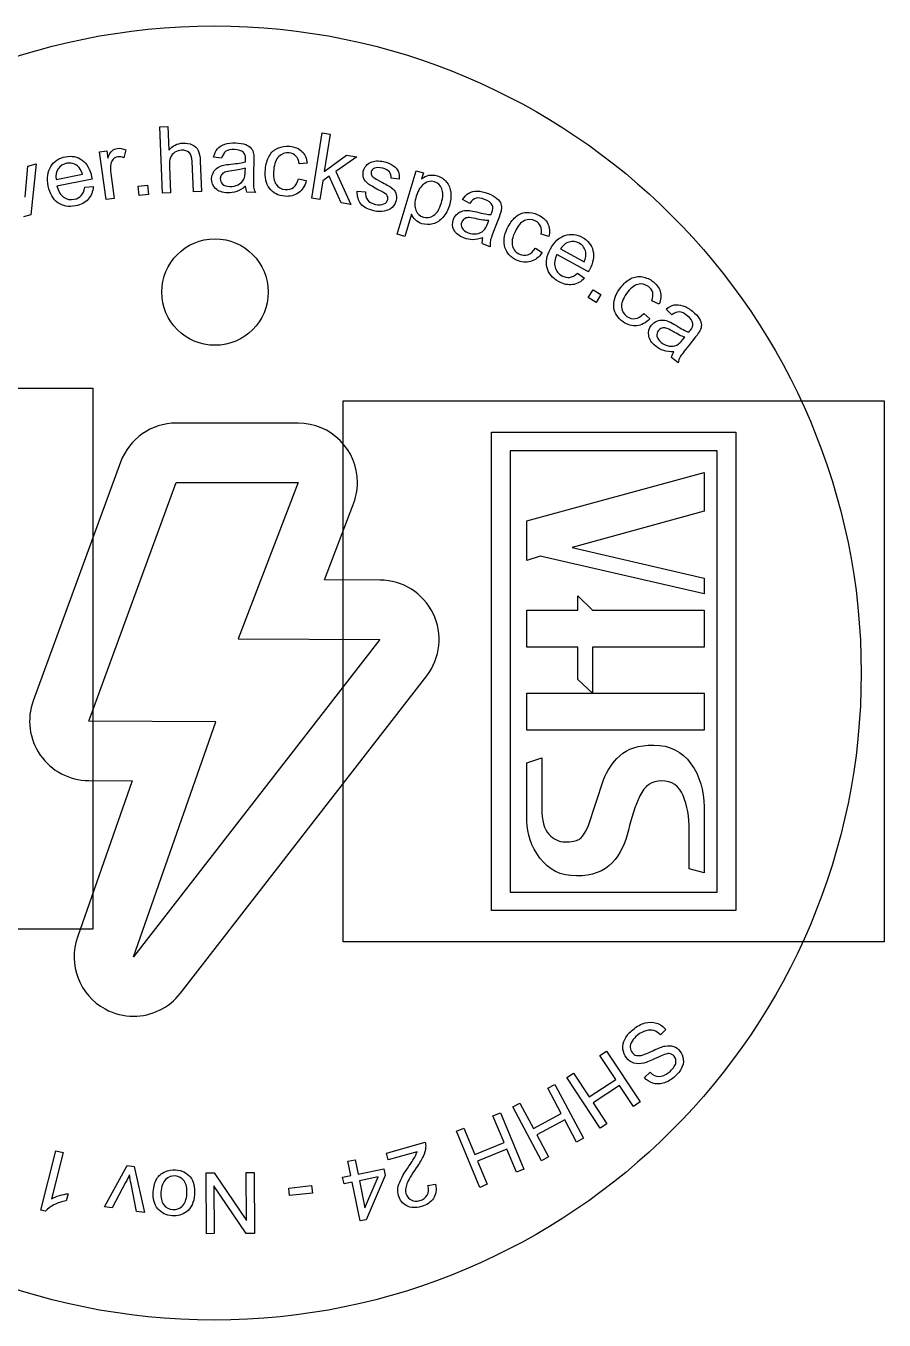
# Model space of a CAD drawing. Extents: x 62.8 to 159.4, y 92.9 to 134.4.
# Drawn here: x 77.38 to 103.87, y 94.49 to 134.44 of the extents above; entities that cross this region are included whole.
import ezdxf

# ---------------------------------------------------------------- set-up
doc = ezdxf.new("R2010")
doc.units = 0
doc.layers.add('Layer_1', color=7, linetype='CONTINUOUS')

msp = doc.modelspace()

# ---------------------------------------------------------------- linework, layer by layer
at = {"layer": 'Layer_1', "color": 7}
for points in [[(81.59533, 129.276991), (81.508623, 131.321904), (81.759704, 131.332569), (81.790814, 130.598855)], [(86.200407, 129.121007), (86.527906, 131.141389), (86.775974, 131.101177), (86.589215, 129.949035), (87.272818, 130.449235), (87.593928, 130.397181), (86.946378, 129.944888), (87.413186, 128.924418), (87.107235, 128.974013), (86.744806, 129.800763), (86.542525, 129.661001), (86.448475, 129.080795), (86.200407, 129.121007)], [(79.855555, 129.080406), (79.655601, 130.54957), (79.87971, 130.580069), (79.910022, 130.357341)], [(80.460218, 130.611169), (80.405891, 130.368471)], [(82.762108, 130.266934), (82.801913, 129.328169), (82.550832, 129.317505), (82.511027, 130.256269)], [(83.419364, 130.351001), (83.174693, 130.391481)], [(84.413824, 130.252889), (84.404299, 129.917949)], [(77.358003, 129.153799), (77.442123, 130.112954), (77.69161, 130.179799), (77.533222, 128.602355), (77.306651, 128.541648)], [(78.309456, 129.699017), (79.121995, 129.85784)], [(79.999863, 129.883472), (80.104547, 129.114306), (79.855555, 129.080406)], [(81.812049, 130.098072), (81.846411, 129.287638), (81.59533, 129.276991)], [(84.151172, 129.955872), (84.153791, 130.047978)], [(86.062914, 130.19848), (85.816099, 130.184412)], [(88.834855, 128.00676), (89.430164, 129.969402), (89.649274, 129.902943), (89.593351, 129.718568)], [(78.309456, 129.699017), (78.309456, 129.699017)], [(79.420603, 129.705673), (78.335391, 129.493553)], [(79.19719, 129.458577), (79.197191, 129.45857)], [(79.197191, 129.45857), (79.458212, 129.476876)], [(80.876582, 129.207398), (80.849202, 129.492296), (81.134099, 129.519669), (81.161479, 129.234771), (80.876582, 129.207398)], [(84.158765, 129.48637), (84.158773, 129.486359)], [(85.792209, 129.718241), (85.792209, 129.718227)], [(85.792209, 129.718227), (86.035106, 129.662557)], [(88.902333, 129.712124), (88.655344, 129.73446)], [(84.466177, 129.294651), (84.203808, 129.30212)], [(87.609445, 129.334394), (87.609446, 129.334266)], [(87.609446, 129.334266), (87.860406, 129.316758)], [(89.430323, 129.185896), (89.430321, 129.185896)], [(91.077591, 128.960072), (90.86026, 129.079527)], [(89.284856, 128.624462), (89.075342, 127.933729), (88.834855, 128.00676)], [(91.6366, 128.344288), (91.669666, 128.430284)], [(91.982993, 128.537191), (91.86275, 128.224434)], [(91.487806, 127.898915), (91.487807, 127.898901)], [(93.520674, 127.936035), (93.283271, 128.004996)], [(91.714079, 127.615973), (91.469086, 127.710163)], [(93.105415, 127.573413), (93.105416, 127.573427)], [(93.105416, 127.573427), (93.315884, 127.440001)], [(93.88433, 127.558618), (94.609164, 127.158546)], [(93.88433, 127.558618), (93.88433, 127.558618)], [(94.740333, 126.850131), (93.772259, 127.384463)], [(94.410393, 126.804201), (94.622226, 126.6506)], [(94.410394, 126.804201), (94.410393, 126.804201)], [(94.734479, 126.051601), (94.886102, 126.294349), (95.128851, 126.142727), (94.977228, 125.89998), (94.734479, 126.051601)], [(84.860079, 126.221263), (84.860079, 126.221263)], [(96.921785, 125.846231), (96.699766, 125.954965)], [(96.450387, 125.560381), (96.634793, 125.392774)], [(96.450388, 125.560381), (96.450387, 125.560381)], [(97.31497, 125.51465), (97.144355, 125.694627)], [(97.659835, 124.757735), (97.717529, 124.829704)], [(98.048528, 124.836068), (97.838729, 124.574802)], [(97.382445, 124.378964), (97.382445, 124.37897)], [(97.511778, 124.040543), (97.30712, 124.204885)], [(62.751809, 106.556734), (62.751809, 123.252799), (79.447874, 123.252799), (79.447874, 106.556734), (62.751809, 106.556734), (62.751809, 106.556734)], [(103.870175, 122.859705), (103.870175, 106.16364), (87.17411, 106.16364), (87.17411, 122.859705), (103.870175, 122.859705), (103.870175, 122.859705)], [(85.782521, 122.175678), (85.781618, 122.175678), (82.021975, 122.175678)], [(99.291135, 121.896517), (99.291135, 107.126828), (91.75315, 107.126828), (91.75315, 121.896517), (99.291135, 121.896517), (99.291135, 121.896517)], [(92.327079, 121.322589), (92.327079, 107.700756), (98.71712, 107.700756), (98.71712, 121.322589), (92.327079, 121.322589), (92.327079, 121.322589)], [(80.300381, 120.972418), (77.605587, 113.60758)], [(80.702064, 105.702178), (83.241719, 112.958629), (79.327172, 112.977634), (82.021961, 120.342475), (85.781604, 120.342475), (83.929166, 115.517531), (88.30224, 115.498512), (80.702064, 105.702175), (80.702064, 105.702178)], [(98.315387, 116.903185), (93.252674, 118.070184), (92.843666, 117.936273), (92.843666, 119.1607), (98.315387, 120.653035), (98.316254, 119.463255), (94.24332, 118.332635), (98.313915, 117.394307), (98.315387, 116.903185), (98.315387, 116.903185)], [(88.310261, 117.331474), (86.592103, 117.339035), (87.472034, 119.63121)], [(94.871644, 113.842378), (94.412571, 114.262993), (94.412571, 115.257883), (92.843666, 115.257883), (92.843666, 116.40574), (94.412571, 116.40574), (94.412571, 116.840647), (94.871644, 116.40574), (98.315387, 116.40574), (98.315387, 115.257883), (94.871644, 115.257883), (94.871644, 113.842378), (94.871644, 113.842378)], [(89.950049, 116.300998), (89.950049, 116.300992)], [(82.150523, 104.578431), (89.75069, 114.374546)], [(98.315387, 113.842032), (98.315387, 112.694175), (92.843666, 112.694175), (92.843666, 113.842032), (98.315387, 113.842032), (98.315387, 113.842032)], [(92.843666, 109.891402), (92.843666, 111.684993), (93.302826, 111.847921), (93.302826, 110.297033)], [(79.318016, 111.14446), (80.661973, 111.138042), (78.971772, 106.307815)], [(94.735048, 109.729341), (95.212485, 111.165721)], [(98.315387, 110.334711), (98.315387, 108.293914), (97.856227, 108.420029), (97.856227, 109.60617)], [(97.133766, 103.455045), (96.963132, 103.29282)], [(97.133766, 103.454933), (97.133766, 103.455045)], [(95.304076, 102.788642), (96.33895, 101.22035), (96.131413, 101.083403), (95.706452, 101.727407), (94.891281, 101.1895), (95.316245, 100.545496), (95.108707, 100.408546), (94.073833, 101.976838), (94.28137, 102.113785), (94.769157, 101.374571), (95.584328, 101.912479), (95.096538, 102.651695), (95.304076, 102.788642)], [(96.473129, 101.974635), (96.648369, 102.137252)], [(93.709628, 101.759989), (94.593547, 100.101922), (94.374131, 99.984951), (94.011157, 100.665822), (93.149325, 100.206376), (93.512299, 99.525505), (93.292882, 99.408534), (92.40896, 101.066601), (92.628376, 101.183572), (93.045014, 100.402041), (93.906846, 100.861487), (93.490212, 101.643018), (93.709628, 101.759989)], [(92.026046, 100.884782), (92.750641, 99.151156), (92.521224, 99.055267), (92.223675, 99.767167), (91.322568, 99.390535), (91.620117, 98.678635), (91.3907, 98.582749), (90.666105, 100.316376), (90.895522, 100.412265), (91.237059, 99.595116), (92.13817, 99.971748), (91.796629, 100.788894), (92.026046, 100.884782)], [(88.566009, 99.431937), (88.505496, 99.645253), (89.700309, 99.984208)], [(77.98467, 97.848759), (77.840511, 97.885136), (78.302083, 99.714454)], [(78.302083, 99.714454), (78.525778, 99.658012), (78.166115, 98.232586)], [(89.452546, 99.683422), (88.566009, 99.431937)], [(80.455457, 98.731798), (80.038105, 97.95263), (79.803395, 97.986299), (80.5067, 99.260502), (80.719843, 99.229926)], [(80.719843, 99.229926), (81.039114, 97.809031), (80.79806, 97.843612), (80.624548, 98.692003)], [(87.539587, 99.435155), (87.630702, 98.994603), (88.428964, 99.159702), (88.471798, 98.952605), (87.878721, 97.586566), (87.694216, 97.548407), (87.44761, 98.740781), (87.199094, 98.689385), (87.156262, 98.896482), (87.404778, 98.947879), (87.313663, 99.38843), (87.539587, 99.435155)], [(84.420474, 99.044106), (84.434012, 97.165193), (84.178961, 97.16328), (83.181455, 98.631359), (83.192084, 97.156169), (82.953695, 97.154574), (82.940158, 99.03349), (83.195208, 99.035403), (84.192724, 97.566042), (84.182085, 99.042514), (84.420474, 99.044106)], [(87.673533, 98.787509), (87.84512, 97.957867), (88.249639, 98.906658), (87.673533, 98.787509)], [(78.681548, 98.389374), (78.626987, 98.173137)], [(82.348832, 98.386035), (82.348832, 98.386035)], [(82.58529, 98.3684), (82.58529, 98.3684)], [(86.197142, 98.641028), (86.222676, 98.410453), (85.518206, 98.332438), (85.492672, 98.563016), (86.197142, 98.641028)], [(89.790206, 98.638792), (90.024965, 98.680076)]]:
    msp.add_lwpolyline(points, dxfattribs=at)
at = {"layer": 'Layer_1', "color": 1}
msp.add_lwpolyline([(103.163082, 114.462965), (103.163082, 114.462965)], dxfattribs=at)
for points in [[(63.210723, 114.462965), (63.210723, 125.495505), (72.154364, 134.439145), (83.186902, 134.439145)], [(83.186902, 134.439145), (94.219442, 134.439145), (103.163082, 125.495505), (103.163082, 114.462965)], [(83.186902, 94.486786), (72.154364, 94.486786), (63.210723, 103.430426), (63.210723, 114.462965)], [(103.163082, 114.462965), (103.163082, 103.430426), (94.219442, 94.486786), (83.186902, 94.486786)]]:
    msp.add_open_spline(points, degree=3, dxfattribs=at)
at = {"layer": 'Layer_1', "color": 7}
for points in [[(80.040367, 130.585026), (80.084266, 130.624814), (80.135267, 130.648665), (80.19337, 130.656575)], [(80.19337, 130.656575), (80.277296, 130.668003), (80.366245, 130.652858), (80.460218, 130.611169)], [(81.790814, 130.598855), (81.902228, 130.73959), (82.047208, 130.813747), (82.225755, 130.821316)], [(82.225755, 130.821316), (82.335486, 130.825971), (82.43172, 130.808394), (82.514458, 130.768581)], [(82.514458, 130.768581), (82.597194, 130.728766), (82.657616, 130.671473), (82.695723, 130.596701)], [(83.292187, 130.643041), (83.345197, 130.706245), (83.420578, 130.753919), (83.518331, 130.786058)], [(83.518331, 130.786058), (83.616083, 130.81819), (83.728691, 130.832449), (83.856155, 130.828826)], [(83.856155, 130.828826), (83.982686, 130.825214), (84.085071, 130.807428), (84.163308, 130.775397)], [(84.163308, 130.775397), (84.241543, 130.743369), (84.298628, 130.704276), (84.334561, 130.658093)], [(84.334561, 130.658093), (84.370493, 130.611909), (84.394923, 130.554183), (84.407852, 130.484913)], [(84.890721, 130.420861), (84.955048, 130.535286), (85.044059, 130.617176), (85.157753, 130.66653)], [(85.157753, 130.66653), (85.271445, 130.715885), (85.391755, 130.734445), (85.518683, 130.722214)], [(85.518683, 130.722214), (85.678961, 130.706756), (85.80615, 130.653598), (85.90025, 130.562707)], [(78.148297, 130.101407), (78.247931, 130.26124), (78.398231, 130.360797), (78.599196, 130.400081)], [(78.599196, 130.400081), (78.793767, 130.438108), (78.965656, 130.40286), (79.114867, 130.294602)], [(79.114867, 130.294602), (79.264075, 130.186249), (79.362159, 130.011955), (79.409119, 129.771709)], [(79.910022, 130.357341), (79.953018, 130.469337), (79.996466, 130.545235), (80.040367, 130.585026)], [(80.075984, 130.328512), (80.037094, 130.289871), (80.01238, 130.240245), (80.001843, 130.179632)], [(80.21594, 130.39758), (80.161526, 130.390181), (80.114874, 130.367151), (80.075984, 130.328512)], [(80.405891, 130.368471), (80.340126, 130.396156), (80.276809, 130.405851), (80.21594, 130.39758)], [(81.842302, 130.373243), (81.817204, 130.306034), (81.807118, 130.21431), (81.812049, 130.098072)], [(81.975835, 130.536113), (81.91191, 130.494741), (81.8674, 130.44045), (81.842302, 130.373243)], [(82.183311, 130.602902), (82.108917, 130.599776), (82.039758, 130.577474), (81.975835, 130.536113)], [(82.417804, 130.526907), (82.360977, 130.581789), (82.282813, 130.607123), (82.183311, 130.602902)], [(82.511027, 130.256269), (82.505702, 130.38181), (82.474628, 130.472022), (82.417804, 130.526907)], [(82.695723, 130.596701), (82.733827, 130.521922), (82.755956, 130.412), (82.762108, 130.266934)], [(83.174693, 130.391481), (83.200013, 130.495977), (83.239177, 130.579833), (83.292187, 130.643041)], [(83.550519, 130.567255), (83.493052, 130.527453), (83.449334, 130.455369), (83.419364, 130.351001)], [(83.813956, 130.621917), (83.695796, 130.625391), (83.607984, 130.60705), (83.550519, 130.567255)], [(83.708946, 130.170972), (83.912457, 130.189383), (84.062605, 130.21399), (84.159388, 130.244761)], [(84.09763, 130.528651), (84.035046, 130.587229), (83.940488, 130.618318), (83.813956, 130.621917)], [(84.162654, 130.310313), (84.165572, 130.412653), (84.143889, 130.485434), (84.09763, 130.528651)], [(84.159388, 130.244761), (84.161299, 130.279151), (84.162376, 130.301007), (84.162654, 130.310313)], [(84.407852, 130.484913), (84.415008, 130.441874), (84.416999, 130.364535), (84.413824, 130.252889)], [(84.771192, 130.010194), (84.786549, 130.169548), (84.826393, 130.306437), (84.890721, 130.420861)], [(85.188403, 130.409718), (85.100946, 130.326977), (85.047798, 130.187861), (85.028957, 129.992377)], [(85.508587, 130.515614), (85.382586, 130.527737), (85.275858, 130.492444), (85.188403, 130.409718)], [(85.714674, 130.42001), (85.660664, 130.475708), (85.591968, 130.507576), (85.508587, 130.515614)], [(85.816099, 130.184412), (85.802489, 130.285775), (85.768682, 130.364309), (85.714674, 130.42001)], [(85.90025, 130.562707), (85.994347, 130.471821), (86.048568, 130.350411), (86.062914, 130.19848)], [(88.032035, 130.232794), (88.076592, 130.252177), (88.133994, 130.264057), (88.204242, 130.268462)], [(88.204242, 130.268462), (88.274488, 130.272874), (88.347259, 130.266378), (88.422554, 130.249148)], [(88.422554, 130.249148), (88.535949, 130.223095), (88.631761, 130.183929), (88.709992, 130.13159)], [(78.070622, 129.494436), (78.022771, 129.739247), (78.048661, 129.94157), (78.148297, 130.101407)], [(78.378114, 130.028247), (78.315745, 129.937339), (78.292859, 129.827597), (78.309456, 129.699017)], [(78.641575, 130.197817), (78.528303, 130.175689), (78.440483, 130.119151), (78.378114, 130.028247)], [(78.974987, 130.115038), (78.877858, 130.194684), (78.766721, 130.222275), (78.641575, 130.197817)], [(79.121995, 129.85784), (79.087106, 129.9781), (79.038104, 130.063835), (78.974987, 130.115038)], [(80.001843, 130.179632), (79.986225, 130.087328), (79.985572, 129.988608), (79.999863, 129.883472)], [(83.112417, 129.724223), (83.114466, 129.796792), (83.132881, 129.862613), (83.167615, 129.921687)], [(83.167615, 129.921687), (83.202349, 129.980754), (83.246982, 130.027674), (83.301512, 130.062439)], [(83.301512, 130.062439), (83.35604, 130.0972), (83.417063, 130.122934), (83.484581, 130.139639)], [(83.520257, 129.920735), (83.476929, 129.903332), (83.443126, 129.87707), (83.418848, 129.841913)], [(83.484581, 130.139639), (83.534261, 130.151276), (83.60905, 130.161697), (83.708946, 130.170972)], [(83.740792, 129.964747), (83.637095, 129.952798), (83.563583, 129.938138), (83.520257, 129.920735)], [(84.153791, 130.047978), (84.061554, 130.013345), (83.923888, 129.98561), (83.740792, 129.964747)], [(84.103557, 129.705816), (84.132149, 129.761802), (84.148023, 129.845154), (84.151172, 129.955872)], [(84.404299, 129.917949), (84.397657, 129.684421), (84.398807, 129.536569), (84.407738, 129.474396)], [(84.900613, 129.424753), (84.79058, 129.568607), (84.747439, 129.763754), (84.771192, 130.010194)], [(85.028957, 129.992377), (85.009848, 129.794114), (85.033949, 129.646387), (85.101258, 129.549196)], [(87.804141, 129.748654), (87.781743, 129.815391), (87.778665, 129.884139), (87.794908, 129.954899)], [(87.794908, 129.954899), (87.809696, 130.019309), (87.83813, 130.075569), (87.880213, 130.123687)], [(87.880213, 130.123687), (87.922295, 130.171799), (87.972903, 130.208169), (88.032035, 130.232794)], [(88.038238, 129.92928), (88.030947, 129.897531), (88.034365, 129.866663), (88.048493, 129.836681)], [(88.140348, 130.043358), (88.083729, 130.0172), (88.049692, 129.979174), (88.038238, 129.92928)], [(88.394009, 130.043705), (88.281519, 130.069549), (88.196966, 130.069376), (88.140348, 130.043358)], [(88.60076, 129.930347), (88.558177, 129.984051), (88.48926, 130.021838), (88.394009, 130.043705)], [(88.655344, 129.73446), (88.661535, 129.811347), (88.643339, 129.876643), (88.60076, 129.930347)], [(88.709992, 130.13159), (88.78822, 130.079248), (88.841342, 130.020497), (88.869357, 129.955337)], [(88.869357, 129.955337), (88.897369, 129.890173), (88.908362, 129.809103), (88.902333, 129.712124)], [(78.365456, 128.979484), (78.215144, 129.086193), (78.116866, 129.257847), (78.070622, 129.494436)], [(78.335391, 129.493553), (78.375771, 129.335482), (78.444914, 129.221912), (78.542819, 129.15285)], [(79.089555, 129.201392), (79.144213, 129.26139), (79.180091, 129.347119), (79.19719, 129.458577)], [(79.458212, 129.476876), (79.44712, 129.320124), (79.395259, 129.190016), (79.302626, 129.086558)], [(79.409119, 129.771709), (79.411967, 129.757084), (79.415802, 129.735082), (79.420603, 129.705673)], [(83.23493, 129.415558), (83.149736, 129.497593), (83.108898, 129.600482), (83.112417, 129.724223)], [(83.380566, 129.723584), (83.378655, 129.656593), (83.402426, 129.600051), (83.451863, 129.553951)], [(83.418848, 129.841913), (83.394571, 129.806755), (83.381809, 129.767311), (83.380566, 129.723584)], [(83.451863, 129.553951), (83.501299, 129.507848), (83.574862, 129.48341), (83.672554, 129.480631)], [(83.672554, 129.480631), (83.769313, 129.477852), (83.855976, 129.49661), (83.932542, 129.536787)], [(84.158773, 129.486359), (84.063484, 129.409924), (83.972347, 129.356647), (83.885361, 129.32653)], [(83.932542, 129.536787), (84.009106, 129.576979), (84.066111, 129.633322), (84.103557, 129.705816)], [(84.203808, 129.30212), (84.179238, 129.354962), (84.164223, 129.416378), (84.158765, 129.48637)], [(84.407738, 129.474396), (84.416676, 129.41222), (84.436156, 129.352305), (84.466177, 129.294651)], [(85.101258, 129.549196), (85.168566, 129.452008), (85.263368, 129.397519), (85.385663, 129.385732)], [(85.385663, 129.385732), (85.483868, 129.376249), (85.568763, 129.398481), (85.640347, 129.452355)], [(85.640347, 129.452355), (85.711929, 129.506236), (85.76255, 129.594865), (85.792209, 129.718241)], [(86.035106, 129.662557), (85.991896, 129.495603), (85.910315, 129.369514), (85.790361, 129.284296)], [(87.930436, 129.574981), (87.868639, 129.624023), (87.826541, 129.681916), (87.804141, 129.748654)], [(88.276938, 129.371521), (88.107732, 129.458118), (87.992232, 129.525936), (87.930436, 129.574981)], [(88.048493, 129.836681), (88.062408, 129.8058), (88.088709, 129.776836), (88.127389, 129.74981)], [(88.127389, 129.74981), (88.149798, 129.735116), (88.217129, 129.697694), (88.329378, 129.637546)], [(88.329378, 129.637546), (88.492023, 129.551499), (88.604208, 129.485873), (88.665931, 129.440669)], [(89.675202, 129.56754), (89.567332, 129.4957), (89.485706, 129.368485), (89.430323, 129.185896)], [(89.593351, 129.718568), (89.666893, 129.775043), (89.741646, 129.811459), (89.817609, 129.827809)], [(89.99065, 129.628699), (89.88822, 129.659754), (89.78307, 129.639398), (89.675202, 129.56754)], [(89.817609, 129.827809), (89.89357, 129.844171), (89.977867, 129.8383), (90.070501, 129.810198)], [(90.21626, 129.412911), (90.169173, 129.525428), (90.093969, 129.597359), (89.99065, 129.628699)], [(90.070501, 129.810198), (90.191633, 129.773452), (90.289061, 129.709859), (90.362782, 129.619417)], [(90.362782, 129.619417), (90.436501, 129.528968), (90.479742, 129.419806), (90.492504, 129.291925)], [(78.542819, 129.15285), (78.640724, 129.083789), (78.750422, 129.06113), (78.871915, 129.084877)], [(78.871915, 129.084877), (78.962349, 129.102558), (79.034895, 129.141391), (79.089555, 129.201392)], [(79.302626, 129.086558), (79.209991, 128.983096), (79.079177, 128.914848), (78.910184, 128.881816)], [(83.606949, 129.285561), (83.444131, 129.290181), (83.320124, 129.333522), (83.23493, 129.415558)], [(83.885361, 129.32653), (83.798373, 129.296413), (83.70557, 129.282757), (83.606949, 129.285561)], [(85.368619, 129.179772), (85.166648, 129.199225), (85.010646, 129.280899), (84.900613, 129.424753)], [(85.790361, 129.284296), (85.670404, 129.199079), (85.529824, 129.164237), (85.368619, 129.179772)], [(87.718247, 128.944135), (87.63773, 129.044748), (87.601463, 129.174832), (87.609445, 129.334394)], [(87.860406, 129.316758), (87.851728, 129.216565), (87.872526, 129.133484), (87.922794, 129.067511)], [(87.922794, 129.067511), (87.973063, 129.001535), (88.053989, 128.955741), (88.165571, 128.930122)], [(88.508259, 129.231037), (88.479691, 129.260494), (88.402585, 129.307341), (88.276938, 129.371521)], [(88.431724, 128.941342), (88.49667, 128.974655), (88.536225, 129.022158), (88.550389, 129.083845)], [(88.550389, 129.083845), (88.563092, 129.139185), (88.549034, 129.188248), (88.508259, 129.231037)], [(88.665931, 129.440669), (88.727652, 129.395462), (88.771561, 129.340258), (88.797658, 129.27506)], [(88.808062, 129.052071), (88.789317, 128.970424), (88.747852, 128.899011), (88.683671, 128.837825)], [(88.797658, 129.27506), (88.823752, 129.209858), (88.827219, 129.13553), (88.808062, 129.052071)], [(89.430321, 129.185896), (89.374936, 129.003303), (89.37097, 128.857149), (89.418423, 128.747439)], [(90.204623, 128.972918), (90.259465, 129.153729), (90.263344, 129.300393), (90.21626, 129.412911)], [(90.492504, 129.291925), (90.505263, 129.164043), (90.491115, 129.032409), (90.450047, 128.897024)], [(90.86026, 129.079527), (90.918853, 129.169681), (90.983648, 129.235761), (91.054645, 129.277773)], [(91.054645, 129.277773), (91.12564, 129.31978), (91.212576, 129.339706), (91.315454, 129.337548)], [(91.273133, 129.120479), (91.205708, 129.102033), (91.140528, 129.048555), (91.077591, 128.960072)], [(91.53977, 129.084529), (91.429435, 129.126947), (91.340556, 129.138931), (91.273133, 129.120479)], [(91.315454, 129.337548), (91.418331, 129.335464), (91.52928, 129.311426), (91.648303, 129.265674)], [(91.776355, 128.902329), (91.736783, 128.978372), (91.657921, 129.039103), (91.53977, 129.084529)], [(91.648303, 129.265674), (91.766454, 129.220248), (91.857109, 129.169441), (91.920267, 129.11325)], [(91.920267, 129.11325), (91.983423, 129.057055), (92.024277, 129.001212), (92.04283, 128.945719)], [(78.910184, 128.881816), (78.697343, 128.840215), (78.515767, 128.872785), (78.365456, 128.979484)], [(88.120696, 128.728549), (87.932912, 128.771661), (87.798762, 128.843522), (87.718247, 128.944135)], [(88.439092, 128.71778), (88.340222, 128.698952), (88.23409, 128.70253), (88.120696, 128.728549)], [(88.165571, 128.930122), (88.278058, 128.904312), (88.366776, 128.908029), (88.431724, 128.941342)], [(88.683671, 128.837825), (88.619486, 128.776639), (88.53796, 128.736625), (88.439092, 128.71778)], [(89.418423, 128.747439), (89.465874, 128.637728), (89.54215, 128.566933), (89.647253, 128.535052)], [(89.962941, 128.587383), (90.066516, 128.654687), (90.147077, 128.783201), (90.204623, 128.972918)], [(90.450047, 128.897024), (90.406009, 128.75184), (90.340309, 128.629033), (90.252949, 128.528601)], [(90.697534, 128.638746), (90.749918, 128.682925), (90.807601, 128.712351), (90.870582, 128.727031)], [(90.870582, 128.727031), (90.933562, 128.74169), (90.999668, 128.745719), (91.0689, 128.73905)], [(91.0689, 128.73905), (91.119621, 128.733492), (91.193631, 128.71852), (91.290933, 128.694072)], [(91.290933, 128.694072), (91.489007, 128.643845), (91.638799, 128.617167), (91.740308, 128.614041)], [(91.740308, 128.614041), (91.753532, 128.64586), (91.761817, 128.666101), (91.765159, 128.674789)], [(91.765159, 128.674789), (91.801898, 128.770355), (91.805631, 128.8462), (91.776355, 128.902329)], [(92.054432, 128.758027), (92.046884, 128.715057), (92.023072, 128.641445), (91.982993, 128.537191)], [(92.04283, 128.945719), (92.06138, 128.890223), (92.065246, 128.827657), (92.054432, 128.758027)], [(92.489564, 128.536285), (92.588341, 128.622735), (92.699551, 128.670287), (92.823193, 128.67894)], [(92.823193, 128.67894), (92.946834, 128.68759), (93.066453, 128.665011), (93.182052, 128.611178)], [(89.402936, 128.448587), (89.349518, 128.501749), (89.310157, 128.560375), (89.284856, 128.624462)], [(89.603307, 128.33237), (89.523144, 128.356686), (89.456354, 128.395422), (89.402936, 128.448587)], [(89.944773, 128.330286), (89.826683, 128.298501), (89.712861, 128.299231), (89.603307, 128.33237)], [(89.647253, 128.535052), (89.754135, 128.502642), (89.859364, 128.52008), (89.962941, 128.587383)], [(90.252949, 128.528601), (90.165586, 128.428172), (90.06286, 128.362067), (89.944773, 128.330286)], [(90.592904, 128.138998), (90.539797, 128.244676), (90.535455, 128.355286), (90.579878, 128.470833)], [(90.579878, 128.470833), (90.605931, 128.538598), (90.645149, 128.594567), (90.697534, 128.638746)], [(90.83259, 128.381159), (90.808541, 128.318607), (90.812175, 128.257379), (90.84349, 128.197475)], [(90.908005, 128.480052), (90.873424, 128.454972), (90.848287, 128.421989), (90.83259, 128.381159)], [(91.029838, 128.520716), (90.983194, 128.518631), (90.942583, 128.505153), (90.908005, 128.480052)], [(91.25247, 128.488966), (91.150692, 128.512135), (91.076481, 128.52273), (91.029838, 128.520716)], [(91.669666, 128.430284), (91.571165, 128.4282), (91.4321, 128.447826), (91.25247, 128.488966)], [(91.508626, 128.124252), (91.554194, 128.167559), (91.596852, 128.240907), (91.6366, 128.344288)], [(92.240029, 128.188912), (92.307607, 128.334041), (92.390785, 128.449834), (92.489564, 128.536285)], [(92.766515, 128.426578), (92.656486, 128.377706), (92.560022, 128.26425), (92.477122, 128.086215)], [(93.103687, 128.419734), (92.988933, 128.473167), (92.876542, 128.475449), (92.766515, 128.426578)], [(93.266142, 128.260926), (93.233777, 128.331439), (93.179626, 128.384375), (93.103687, 128.419734)], [(93.182052, 128.611178), (93.328023, 128.543208), (93.430228, 128.450699), (93.488667, 128.333648)], [(93.283271, 128.004996), (93.304214, 128.105102), (93.298507, 128.190413), (93.266142, 128.260926)], [(93.488667, 128.333648), (93.547102, 128.216601), (93.557771, 128.084061), (93.520674, 127.936035)], [(81.57357, 126.221263), (81.57357, 127.128807), (82.30928, 127.864517), (83.216824, 127.864517)], [(83.216824, 127.864517), (84.124368, 127.864517), (84.860079, 127.128807), (84.860079, 126.221263)], [(90.900616, 127.892808), (90.748581, 127.951257), (90.646011, 128.033324), (90.592904, 128.138998)], [(90.84349, 128.197475), (90.874806, 128.13757), (90.936073, 128.090081), (91.027295, 128.05501)], [(91.176828, 127.838965), (91.084776, 127.839313), (90.992705, 127.857411), (90.900616, 127.892808)], [(91.027295, 128.05501), (91.117646, 128.020273), (91.205606, 128.009143), (91.291175, 128.021628)], [(91.487807, 127.898901), (91.372538, 127.858456), (91.268878, 127.838479), (91.176828, 127.838965)], [(91.291175, 128.021628), (91.376741, 128.034099), (91.449225, 128.068311), (91.508626, 128.124252)], [(91.469086, 127.710163), (91.463462, 127.768167), (91.469711, 127.831084), (91.487806, 127.898915)], [(91.86275, 128.224434), (91.778912, 128.006375), (91.730884, 127.866536), (91.718665, 127.804923)], [(92.166984, 127.593804), (92.111171, 127.766101), (92.135519, 127.964468), (92.240029, 128.188912)], [(92.477122, 128.086215), (92.393042, 127.905647), (92.366542, 127.75833), (92.397622, 127.644267)], [(93.569869, 127.555176), (93.690408, 127.773562), (93.840187, 127.912021), (94.019208, 127.970557)], [(94.019208, 127.970557), (94.198226, 128.029089), (94.377373, 128.008879), (94.556647, 127.90993)], [(94.556647, 127.90993), (94.730214, 127.814128), (94.839394, 127.676788), (94.884187, 127.497911)], [(91.718665, 127.804923), (91.706444, 127.743309), (91.704916, 127.680327), (91.714079, 127.615973)], [(92.526618, 127.206883), (92.342675, 127.292534), (92.222797, 127.421507), (92.166984, 127.593804)], [(92.397622, 127.644267), (92.428701, 127.530203), (92.499928, 127.44724), (92.611307, 127.395377)], [(92.873637, 127.373319), (92.959082, 127.400275), (93.036341, 127.466968), (93.105415, 127.573413)], [(93.465164, 126.971103), (93.418476, 127.149431), (93.453377, 127.344123), (93.569869, 127.555176)], [(94.148392, 127.766893), (94.042203, 127.737262), (93.954182, 127.667839), (93.88433, 127.558618)], [(94.459242, 127.727678), (94.358196, 127.783448), (94.254579, 127.79652), (94.148392, 127.766893)], [(94.661653, 127.45011), (94.638348, 127.573534), (94.570878, 127.666057), (94.459242, 127.727678)], [(94.609164, 127.158546), (94.659654, 127.273137), (94.67715, 127.370325), (94.661653, 127.45011)], [(94.884187, 127.497911), (94.928977, 127.319035), (94.892225, 127.12244), (94.773938, 126.908128)], [(92.959087, 127.164906), (92.81759, 127.124528), (92.673434, 127.138506), (92.526618, 127.206883)], [(92.611307, 127.395377), (92.700747, 127.353731), (92.78819, 127.346384), (92.873637, 127.373319)], [(93.315884, 127.440001), (93.219514, 127.296984), (93.100581, 127.205288), (92.959087, 127.164906)], [(93.772259, 127.384463), (93.701696, 127.237361), (93.681763, 127.105905), (93.712459, 126.990091)], [(93.819996, 126.546413), (93.630129, 126.651211), (93.511852, 126.792773), (93.465164, 126.971103)], [(93.712459, 126.990091), (93.743153, 126.874277), (93.81269, 126.786461), (93.921069, 126.72664)], [(93.921069, 126.72664), (94.001741, 126.682114), (94.082293, 126.665294), (94.162723, 126.676184)], [(94.162723, 126.676184), (94.243152, 126.687092), (94.325709, 126.729745), (94.410394, 126.804201)], [(94.622226, 126.6506), (94.513057, 126.537565), (94.389748, 126.47114), (94.252299, 126.451323)], [(94.773938, 126.908128), (94.76674, 126.895102), (94.755538, 126.875753), (94.740333, 126.850131)], [(96.009176, 126.614758), (96.121342, 126.682947), (96.239069, 126.710678), (96.362359, 126.697954)], [(96.362359, 126.697954), (96.485646, 126.68524), (96.599604, 126.642416), (96.704232, 126.569523)], [(94.252299, 126.451323), (94.114848, 126.431523), (93.970747, 126.463203), (93.819996, 126.546413)], [(95.52942, 125.741738), (95.504047, 125.921062), (95.562125, 126.112298), (95.703655, 126.315441)], [(95.703655, 126.315441), (95.795168, 126.446797), (95.897009, 126.546569), (96.009176, 126.614758)], [(96.263154, 126.459083), (96.146363, 126.429834), (96.031836, 126.334661), (95.919572, 126.173522)], [(96.594134, 126.394395), (96.49027, 126.466757), (96.379943, 126.488318), (96.263154, 126.459083)], [(96.726878, 126.210031), (96.707113, 126.285056), (96.662865, 126.34651), (96.594134, 126.394395)], [(96.704232, 126.569523), (96.83635, 126.477476), (96.921135, 126.36878), (96.958588, 126.243431)], [(83.216824, 124.578009), (82.30928, 124.578009), (81.57357, 125.313719), (81.57357, 126.221263)], [(84.860079, 126.221263), (84.860079, 125.313719), (84.124368, 124.578009), (83.216824, 124.578009)], [(95.919572, 126.173522), (95.80571, 126.01009), (95.754287, 125.869519), (95.765301, 125.751812)], [(96.699766, 125.954965), (96.737603, 126.049982), (96.74664, 126.135005), (96.726878, 126.210031)], [(96.958588, 126.243431), (96.996038, 126.118078), (96.98377, 125.98568), (96.921785, 125.846231)], [(95.817206, 125.298765), (95.650719, 125.414756), (95.554791, 125.562414), (95.52942, 125.741738)], [(95.765301, 125.751812), (95.776312, 125.634104), (95.832224, 125.540137), (95.933033, 125.469901)], [(95.933033, 125.469901), (96.013984, 125.413505), (96.098863, 125.391239), (96.18767, 125.403101)], [(96.18767, 125.403101), (96.276476, 125.414982), (96.364048, 125.467393), (96.450388, 125.560381)], [(97.144355, 125.694627), (97.227625, 125.76265), (97.30947, 125.805852), (97.38989, 125.824239)], [(97.550081, 125.607867), (97.480239, 125.610994), (97.401869, 125.579765), (97.31497, 125.51465)], [(97.38989, 125.824239), (97.470307, 125.842615), (97.559182, 125.835112), (97.656514, 125.801729)], [(97.793095, 125.492404), (97.700925, 125.566415), (97.61992, 125.604904), (97.550081, 125.607867)], [(97.656514, 125.801729), (97.753843, 125.768346), (97.852221, 125.711718), (97.951649, 125.631878)], [(97.962936, 125.246798), (97.948409, 125.331279), (97.891794, 125.413148), (97.793095, 125.492404)], [(97.951649, 125.631878), (98.050348, 125.552621), (98.121217, 125.476613), (98.164258, 125.403855)], [(96.236026, 125.18309), (96.089695, 125.167631), (95.950089, 125.20619), (95.817206, 125.298765)], [(96.634793, 125.392774), (96.515277, 125.268446), (96.382355, 125.198551), (96.236026, 125.18309)], [(96.60321, 124.880257), (96.584817, 124.997089), (96.614375, 125.103767), (96.691885, 125.200291)], [(96.691885, 125.200291), (96.737341, 125.256896), (96.791745, 125.298261), (96.855099, 125.324383)], [(96.855099, 125.324383), (96.918451, 125.350506), (96.982356, 125.360962), (97.046815, 125.355751)], [(97.007224, 125.108998), (96.966644, 125.095625), (96.932659, 125.071885), (96.905269, 125.037777)], [(97.135654, 125.110735), (97.090614, 125.123032), (97.047804, 125.122476), (97.007224, 125.108998)], [(97.046815, 125.355751), (97.111272, 125.350541), (97.175456, 125.334214), (97.239365, 125.306775)], [(97.338035, 125.012682), (97.248153, 125.065757), (97.180693, 125.098442), (97.135654, 125.110735)], [(97.239365, 125.306775), (97.285987, 125.286037), (97.351914, 125.249222), (97.437145, 125.1963)], [(97.437145, 125.1963), (97.610507, 125.088125), (97.745053, 125.017087), (97.840786, 124.98319)], [(97.88296, 125.03348), (97.947063, 125.113309), (97.973722, 125.184417), (97.962936, 125.246798)], [(98.164258, 125.403855), (98.207296, 125.331095), (98.229197, 125.265459), (98.229964, 125.206951)], [(98.229964, 125.206951), (98.230728, 125.148443), (98.215354, 125.087673), (98.183842, 125.024642)], [(96.821305, 124.552032), (96.6943, 124.65402), (96.621602, 124.763425), (96.60321, 124.880257)], [(96.905269, 125.037777), (96.863308, 124.985521), (96.848118, 124.926096), (96.859698, 124.859502)], [(96.859698, 124.859502), (96.871276, 124.792903), (96.915168, 124.729011), (96.991371, 124.667818)], [(96.991371, 124.667818), (97.066848, 124.607212), (97.147237, 124.569814), (97.232538, 124.55563)], [(97.717529, 124.829704), (97.623094, 124.857772), (97.496597, 124.918777), (97.338035, 125.012682)], [(97.470916, 124.587137), (97.52751, 124.61451), (97.590483, 124.671375), (97.659835, 124.757735)], [(97.840786, 124.98319), (97.863073, 125.009452), (97.877131, 125.026223), (97.88296, 125.03348)], [(98.183842, 125.024642), (98.163562, 124.986015), (98.11846, 124.923154), (98.048528, 124.836068)], [(97.067989, 124.416612), (96.98046, 124.445131), (96.898233, 124.490258), (96.821305, 124.552032)], [(97.382445, 124.37897), (97.260335, 124.375497), (97.155516, 124.388106), (97.067989, 124.416612)], [(97.232538, 124.55563), (97.317839, 124.541458), (97.397298, 124.551948), (97.470916, 124.587137)], [(97.30712, 124.204885), (97.319434, 124.261847), (97.344542, 124.319872), (97.382445, 124.378964)], [(97.838729, 124.574802), (97.692452, 124.39264), (97.60411, 124.274078), (97.573702, 124.219117)], [(97.573702, 124.219117), (97.543293, 124.164152), (97.522652, 124.104629), (97.511778, 124.040543)], [(82.021975, 122.175678), (81.252494, 122.175678), (80.564818, 121.695153), (80.300381, 120.972418)], [(87.615252, 120.342488), (87.615252, 121.354867), (86.795129, 122.175678), (85.782521, 122.175678)], [(87.472034, 119.63121), (87.564152, 119.849818), (87.615252, 120.090195), (87.615252, 120.342488)], [(89.950049, 116.300992), (89.644366, 116.92886), (89.008477, 117.328266), (88.310261, 117.331474)], [(89.75069, 114.374546), (90.178511, 114.926333), (90.255962, 115.673359), (89.950049, 116.300998)], [(77.605587, 113.60758), (77.40027, 113.046849), (77.481159, 112.421275), (77.821903, 111.931127)], [(77.821903, 111.931127), (78.162877, 111.440977), (78.721083, 111.147439), (79.318016, 111.14446)], [(95.212485, 111.165721), (95.312874, 111.443157), (95.478227, 111.69097), (95.70837, 111.90916)], [(95.70837, 111.90916), (95.9386, 112.127696), (96.288362, 112.236834), (96.757656, 112.236834)], [(96.757656, 112.236834), (97.251463, 112.236834), (97.634659, 112.045842), (97.907072, 111.663772)], [(97.907072, 111.663772), (98.179051, 111.281702), (98.315387, 110.838739), (98.315387, 110.334711)], [(97.001831, 111.132893), (96.700229, 111.132893), (96.476322, 110.97828), (96.329852, 110.668882)], [(97.667574, 110.678756), (97.542065, 110.981572), (97.319978, 111.132893), (97.001831, 111.132893)], [(96.329852, 110.668882), (96.183381, 110.35957), (96.065928, 110.006171), (95.978011, 109.609202)], [(97.856227, 109.60617), (97.856227, 110.01847), (97.79317, 110.375941), (97.667574, 110.678756)], [(93.302826, 110.297033), (93.302826, 109.910545), (93.376104, 109.639345), (93.522575, 109.483953)], [(93.245745, 108.750042), (92.977663, 109.117994), (92.843666, 109.498591), (92.843666, 109.891402)], [(93.522575, 109.483953), (93.669045, 109.328474), (93.834658, 109.250432), (94.018807, 109.250432)], [(94.452242, 109.326049), (94.540159, 109.376634), (94.634658, 109.511151), (94.735048, 109.729341)], [(95.978011, 109.609202), (95.890094, 109.212234), (95.722402, 108.877716), (95.475542, 108.60591)], [(94.018807, 109.250432), (94.219673, 109.250432), (94.364325, 109.275897), (94.452242, 109.326049)], [(94.376365, 108.198201), (93.890526, 108.198201), (93.513567, 108.38235), (93.245745, 108.750042)], [(95.475542, 108.60591), (95.228595, 108.334277), (94.86203, 108.198201), (94.376365, 108.198201)], [(78.971772, 106.307815), (78.675024, 105.459737), (79.036621, 104.521374), (79.826039, 104.091947)], [(80.701157, 103.868758), (81.25249, 103.868758), (81.792822, 104.117384), (82.150523, 104.578431)], [(79.826039, 104.091947), (80.10285, 103.941396), (80.403722, 103.868758), (80.701157, 103.868758)], [(96.111109, 103.452794), (96.244079, 103.558772), (96.370945, 103.628202), (96.491705, 103.661077)], [(96.491705, 103.661077), (96.612467, 103.693952), (96.729426, 103.691851), (96.842586, 103.654731)], [(96.842586, 103.654731), (96.955746, 103.617628), (97.052808, 103.55103), (97.133766, 103.454933)], [(95.80957, 102.854341), (95.799206, 102.959181), (95.820668, 103.064229), (95.873898, 103.169487)], [(95.873898, 103.169487), (95.927135, 103.274744), (96.006205, 103.369179), (96.111109, 103.452794)], [(96.089044, 103.096038), (96.049823, 103.028723), (96.031659, 102.964803), (96.034548, 102.904277)], [(96.259131, 103.285689), (96.184962, 103.226575), (96.128265, 103.163357), (96.089044, 103.096038)], [(96.519394, 103.421832), (96.429408, 103.397628), (96.342653, 103.352262), (96.259131, 103.285689)], [(96.758298, 103.425404), (96.689015, 103.447216), (96.60938, 103.446036), (96.519394, 103.421832)], [(96.963132, 103.29282), (96.895861, 103.359399), (96.827585, 103.403594), (96.758298, 103.425404)], [(95.918563, 102.579813), (95.856254, 102.657993), (95.819925, 102.749501), (95.80957, 102.854341)], [(96.034548, 102.904277), (96.037418, 102.843757), (96.056999, 102.790779), (96.093209, 102.745339)], [(96.093209, 102.745339), (96.129959, 102.699236), (96.175408, 102.669627), (96.229563, 102.656517)], [(96.430965, 102.675268), (96.482638, 102.691308), (96.588875, 102.736933), (96.749679, 102.812103)], [(96.749679, 102.812103), (96.910485, 102.887276), (97.029398, 102.932062), (97.106421, 102.946467)], [(97.231706, 102.715277), (97.167126, 102.719518), (97.041577, 102.676556), (96.855058, 102.586353)], [(97.106421, 102.946467), (97.205872, 102.965632), (97.294506, 102.96171), (97.372323, 102.934668)], [(97.392688, 102.630514), (97.350616, 102.683301), (97.296955, 102.711555), (97.231706, 102.715277)], [(97.372323, 102.934668), (97.450137, 102.907625), (97.515941, 102.860378), (97.569729, 102.79289)], [(97.569729, 102.79289), (97.628843, 102.718721), (97.663051, 102.632622), (97.672347, 102.534587)], [(96.146264, 102.419565), (96.057308, 102.447564), (95.981407, 102.500966), (95.918563, 102.579813)], [(96.455124, 102.42084), (96.338175, 102.392108), (96.23522, 102.391725), (96.146264, 102.419565)], [(96.229563, 102.656517), (96.283718, 102.64341), (96.350852, 102.649661), (96.430965, 102.675268)], [(96.855058, 102.586353), (96.668539, 102.496151), (96.535228, 102.440978), (96.455124, 102.42084)], [(97.230663, 102.140799), (97.348265, 102.234532), (97.416783, 102.32438), (97.436223, 102.410348)], [(97.436223, 102.410348), (97.455676, 102.496323), (97.441134, 102.56971), (97.392688, 102.630514)], [(97.672347, 102.534587), (97.681626, 102.436555), (97.659176, 102.338616), (97.604957, 102.240763)], [(96.729827, 101.800623), (96.630737, 101.833099), (96.545171, 101.891103), (96.473129, 101.974635)], [(96.648369, 102.137252), (96.73242, 102.052362), (96.82225, 102.009232), (96.917861, 102.007854)], [(96.917861, 102.007854), (97.013473, 102.006578), (97.117739, 102.050797), (97.230663, 102.140799)], [(97.375285, 101.97576), (97.26637, 101.888954), (97.156338, 101.829936), (97.045187, 101.798709)], [(97.604957, 102.240763), (97.550732, 102.142916), (97.474175, 102.054582), (97.375285, 101.97576)], [(97.045187, 101.798709), (96.934039, 101.767489), (96.828918, 101.768127), (96.729827, 101.800623)], [(89.700309, 99.984208), (89.717115, 99.931242), (89.723047, 99.877416), (89.718136, 99.822731)], [(89.201005, 99.236365), (89.302458, 99.38594), (89.366438, 99.486022), (89.392938, 99.536618)], [(89.392938, 99.536618), (89.419439, 99.587214), (89.439312, 99.636149), (89.452546, 99.683422)], [(89.640233, 99.540837), (89.595625, 99.44292), (89.524716, 99.324214), (89.427507, 99.184726)], [(89.718136, 99.822731), (89.710801, 99.732723), (89.68484, 99.638757), (89.640233, 99.540837)], [(81.667591, 99.06655), (81.771841, 99.114476), (81.883186, 99.134028), (82.001627, 99.125201)], [(82.001627, 99.125201), (82.191646, 99.111042), (82.340697, 99.038675), (82.448782, 98.908093)], [(88.949086, 98.821172), (88.995805, 98.917915), (89.079776, 99.056313), (89.201005, 99.236365)], [(89.427507, 99.184726), (89.276749, 98.967877), (89.180197, 98.802596), (89.137847, 98.688884)], [(80.577225, 98.975884), (80.546735, 98.907749), (80.506145, 98.826386), (80.455457, 98.731798)], [(80.624548, 98.692003), (80.605752, 98.783612), (80.589977, 98.878238), (80.577225, 98.975884)], [(81.312101, 98.443988), (81.325119, 98.61867), (81.361559, 98.754118), (81.421421, 98.850335)], [(81.421421, 98.850335), (81.481287, 98.946552), (81.563343, 99.018623), (81.667591, 99.06655)], [(81.69279, 98.826918), (81.610479, 98.745654), (81.562687, 98.615978), (81.549417, 98.437888)], [(81.987532, 98.936051), (81.873351, 98.944565), (81.775104, 98.908179), (81.69279, 98.826918)], [(82.264171, 98.784987), (82.194779, 98.877125), (82.102566, 98.927479), (81.987532, 98.936051)], [(82.348832, 98.386035), (82.361786, 98.559865), (82.333564, 98.692848), (82.264171, 98.784987)], [(82.448782, 98.908093), (82.556867, 98.777515), (82.602369, 98.597616), (82.58529, 98.3684)], [(88.864349, 98.558657), (88.874108, 98.636927), (88.902368, 98.724432), (88.949086, 98.821172)], [(89.137847, 98.688884), (89.095498, 98.575176), (89.086218, 98.476398), (89.110008, 98.39255)], [(78.166115, 98.232586), (78.232929, 98.270365), (78.316519, 98.30391), (78.416885, 98.33322)], [(78.416885, 98.33322), (78.517253, 98.362526), (78.605474, 98.381252), (78.681548, 98.389374)], [(81.452003, 97.923965), (81.342674, 98.055066), (81.29604, 98.228408), (81.312101, 98.443988)], [(81.549417, 98.437888), (81.53691, 98.270027), (81.565566, 98.14001), (81.635383, 98.047837)], [(82.20603, 98.004674), (82.28828, 98.085087), (82.33588, 98.212208), (82.348832, 98.386035)], [(82.58529, 98.3684), (82.566561, 98.117031), (82.482815, 97.936054), (82.334055, 97.825467)], [(88.880485, 98.332751), (88.85998, 98.405089), (88.854591, 98.480393), (88.864349, 98.558657)], [(89.13359, 98.018192), (89.005199, 98.08569), (88.920829, 98.190539), (88.880485, 98.332751)], [(89.110008, 98.39255), (89.134945, 98.304592), (89.187448, 98.239327), (89.267472, 98.196745)], [(89.539175, 98.175889), (89.646037, 98.206216), (89.722431, 98.262517), (89.768362, 98.344824)], [(89.768362, 98.344824), (89.814289, 98.427131), (89.821573, 98.525122), (89.790206, 98.638792)], [(90.024965, 98.680076), (90.057616, 98.50549), (90.035616, 98.35914), (89.959001, 98.241033)], [(78.244968, 98.042167), (78.130236, 97.982112), (78.04347, 97.917644), (77.98467, 97.848759)], [(78.626987, 98.173137), (78.487042, 98.145872), (78.359703, 98.102224), (78.244968, 98.042167)], [(81.895915, 97.706455), (81.709306, 97.720359), (81.561335, 97.792863), (81.452003, 97.923965)], [(81.635383, 98.047837), (81.705203, 97.955669), (81.796777, 97.90536), (81.910105, 97.896916)], [(81.910105, 97.896916), (82.02514, 97.888338), (82.123781, 97.924277), (82.20603, 98.004674)], [(89.586352, 97.990767), (89.412904, 97.941565), (89.261984, 97.950707), (89.13359, 98.018192)], [(89.267472, 98.196745), (89.347499, 98.154166), (89.438065, 98.147221), (89.539175, 98.175889)], [(89.959001, 98.241033), (89.88237, 98.12293), (89.758154, 98.039507), (89.586352, 97.990767)], [(82.334055, 97.825467), (82.209826, 97.733619), (82.063779, 97.693948), (81.895915, 97.706455)]]:
    msp.add_open_spline(points, degree=3, dxfattribs=at)

doc.saveas('drawing.dxf')
